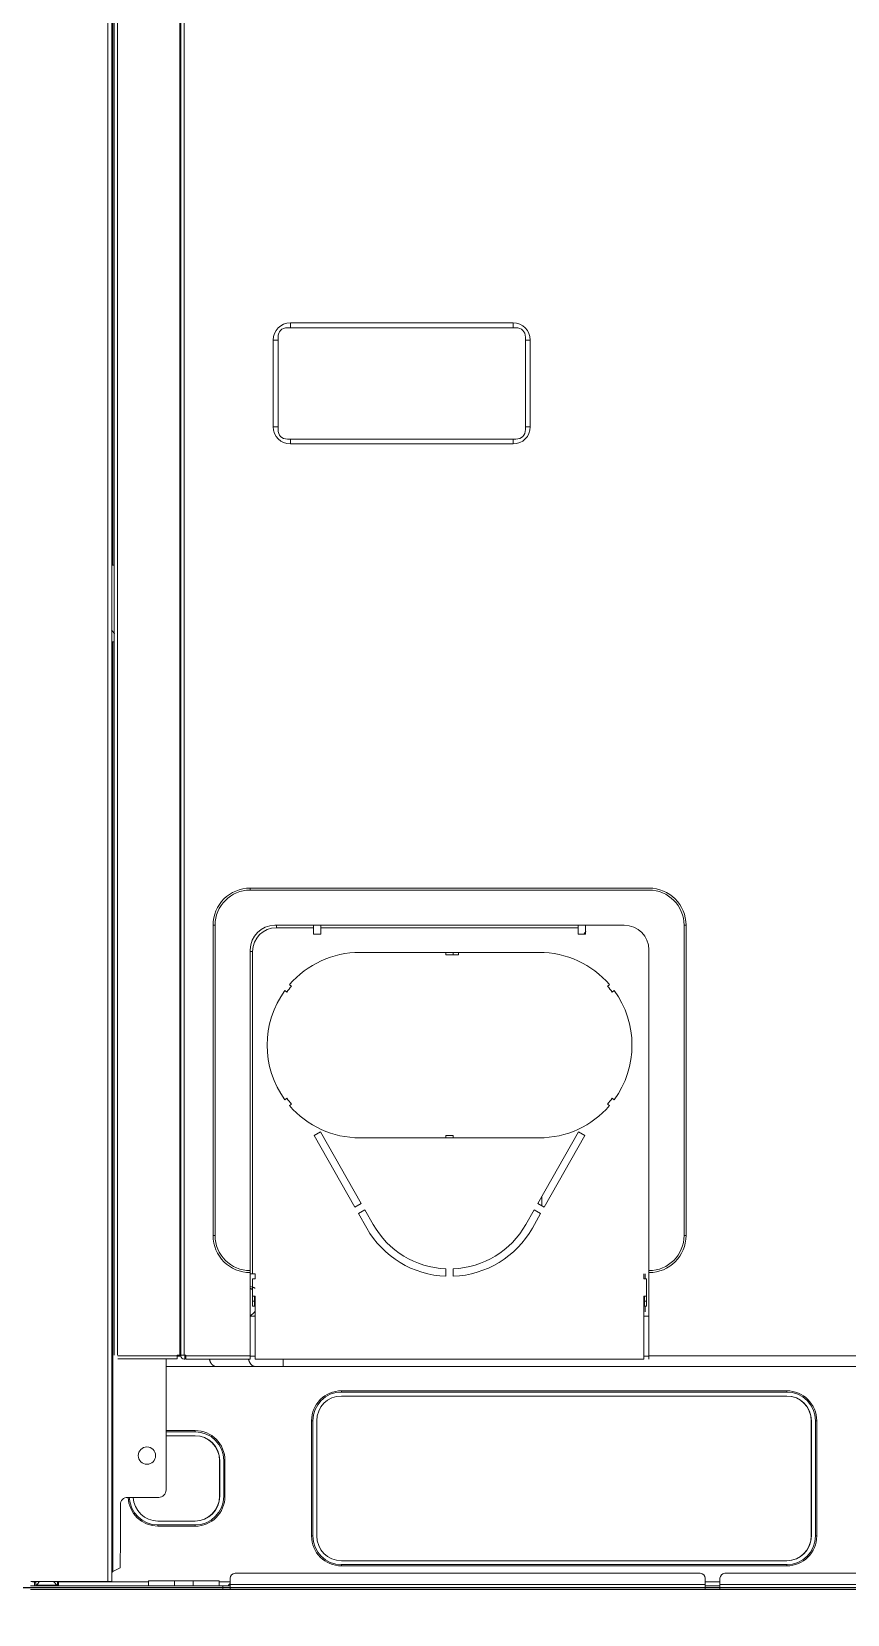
# Model space of a CAD drawing. Header units: millimetres. Extents: x 10547 to 11305, y 9897 to 10391.
# Drawn here: x 10911.817 to 10914.273, y 10150.014 to 10154.782 of the extents above; entities that cross this region are included whole.
import ezdxf

# ---------------------------------------------------------------- set-up
doc = ezdxf.new("R2010")
doc.units = ezdxf.units.MM
for name, color, linetype in [('EHP', 1, 'Continuous'), ('LG-AIRCON', 240, 'Continuous'), ('에어컨', 15, 'Continuous')]:
    doc.layers.add(name, color=color, linetype=linetype)

# ---------------------------------------------------------------- blocks, each defined once
blk = doc.blocks.new('NEWUXA-1')
at = {"layer": 'LG-AIRCON', "color": 0, "linetype": 'Continuous', "lineweight": 13}
for p, q in [((-394.39, 3.3), (-394.39, 1726.69)), ((-392.89, 1726.69), (-392.89, 3.3)), ((-391.91, 94.8), (-391.91, 1726.67)), ((-390.61, 1726.68), (-390.61, 94.8)), ((-365.41, 94.8), (-365.41, 1726.68)), ((-364.91, 94.8), (-364.91, 1726.68)), ((-364.91, 1726.68), (-364.91, 94.8)), ((-363.61, 1726.68), (-363.61, 94.8)), ((-392.89, 414.3), (-392.89, 1434.3)), ((-392.39, 1434.3), (-392.39, 414.3)), ((-391.91, 1434.8), (-391.91, 97.8)), ((-230.66, 512.3), (-320.66, 512.3)), ((-320.66, 510.3), (-320.66, 512.3)), ((-230.66, 510.3), (-230.66, 512.3)), ((-325.66, 506.47), (-325.66, 469.13)), ((-229.49, 510.3), (-321.83, 510.3)), ((-225.66, 469.13), (-225.66, 506.47)), ((-327.66, 505.3), (-327.66, 470.3)), ((-325.66, 505.3), (-327.66, 505.3)), ((-225.66, 505.3), (-223.66, 505.3)), ((-223.66, 470.3), (-223.66, 505.3)), ((-325.66, 470.3), (-327.66, 470.3)), ((-225.66, 470.3), (-223.66, 470.3)), ((-321.83, 465.3), (-229.49, 465.3)), ((-320.66, 465.3), (-320.66, 463.3)), ((-320.66, 463.3), (-230.66, 463.3)), ((-230.66, 465.3), (-230.66, 463.3)), ((-392.89, 414.3), (-392.39, 414.3)), ((-391.91, 414.3), (-392.39, 414.3)), ((-391.91, 404.77), (-391.91, 384.8)), ((-391.91, 394.8), (-391.91, 404.77)), ((-391.91, 383.84), (-391.91, 384.8)), ((-391.91, 384.8), (-391.91, 383.44)), ((-392.89, 6.81), (-392.89, 383.3)), ((-392.89, 383.3), (-392.39, 383.3)), ((-392.39, 383.3), (-392.39, 7.32)), ((-392.39, 383.3), (-391.91, 383.3)), ((-175.71, 283.7), (-336.91, 283.7)), ((-336.91, 282.9), (-336.91, 283.7)), ((-175.71, 282.9), (-336.91, 282.9)), ((-351.91, 268.7), (-351.91, 143.2)), ((-351.11, 268.7), (-351.91, 268.7)), ((-351.11, 268.7), (-351.11, 143.2)), ((-326.91, 268.7), (-185.71, 268.7)), ((-326.31, 268.7), (-326.31, 267.7)), ((-326.31, 267.7), (-311.31, 267.7)), ((-311.31, 268.7), (-311.31, 267.7)), ((-311.31, 267.7), (-311.31, 265.1)), ((-311.31, 265.1), (-308.31, 265.1)), ((-308.31, 268.7), (-308.31, 268.5)), ((-308.31, 267.7), (-308.31, 268.7)), ((-308.31, 266.9), (-308.31, 268.5)), ((-308.31, 267.7), (-204.31, 267.7)), ((-308.31, 265.1), (-308.31, 267.7)), ((-308.31, 266.9), (-308.31, 265.1)), ((-308.31, 265.1), (-308.31, 265.1)), ((-204.31, 268.7), (-204.31, 267.7)), ((-204.31, 265.1), (-204.31, 267.7)), ((-201.31, 265.1), (-204.31, 265.1)), ((-201.31, 268.7), (-201.31, 268.5)), ((-201.31, 266.9), (-201.31, 268.5)), ((-201.31, 266.9), (-201.31, 265.1)), ((-201.31, 265.1), (-201.31, 265.1)), ((-161.51, 268.7), (-160.71, 268.7)), ((-161.51, 143.2), (-161.51, 268.7)), ((-160.71, 143.2), (-160.71, 268.7)), ((-336.91, 129), (-336.91, 258.7)), ((-335.91, 258.1), (-336.91, 258.1)), ((-335.91, 127.7), (-335.91, 258.1)), ((-292.56, 257.7), (-257.81, 257.7)), ((-257.81, 257.7), (-252.71, 257.7)), ((-257.81, 257.7), (-257.81, 256.7)), ((-257.81, 257.7), (-254.81, 257.7)), ((-257.81, 257.7), (-257.81, 256.7)), ((-257.81, 256.7), (-257.81, 257.7)), ((-257.81, 256.7), (-252.71, 256.7)), ((-257.81, 256.7), (-254.81, 256.7)), ((-254.81, 257.7), (-220.06, 257.7)), ((-254.81, 256.7), (-254.81, 257.7)), ((-252.71, 257.7), (-252.71, 256.7)), ((-175.71, 258.7), (-175.71, 129)), ((-320.99, 244.65), (-320.2, 244.03)), ((-191.63, 244.65), (-192.41, 244.03)), ((-191.63, 244.65), (-192.41, 244.03)), ((-192.41, 244.03), (-192.41, 244.03)), ((-191.63, 244.65), (-191.63, 244.65)), ((-322.07, 241.68), (-322.85, 242.3)), ((-322.07, 241.68), (-322.85, 242.3)), ((-322.07, 241.68), (-322.07, 241.68)), ((-190.55, 241.68), (-189.76, 242.3)), ((-190.55, 241.68), (-190.55, 241.68)), ((-322.07, 198.72), (-322.85, 198.1)), ((-322.07, 198.72), (-322.85, 198.1)), ((-322.07, 198.72), (-322.07, 198.72)), ((-190.55, 198.72), (-189.76, 198.1)), ((-190.55, 198.72), (-190.55, 198.72)), ((-320.99, 195.75), (-320.2, 196.37)), ((-191.63, 195.75), (-192.41, 196.37)), ((-192.41, 196.37), (-192.41, 196.37)), ((-191.63, 195.75), (-192.41, 196.37)), ((-191.63, 195.75), (-191.63, 195.75)), ((-308.45, 185.11), (-311.06, 183.63)), ((-311.06, 183.63), (-294.6, 154.66)), ((-308.45, 185.11), (-291.99, 156.15)), ((-308.45, 185.11), (-291.99, 156.15)), ((-292.56, 182.7), (-257.81, 182.7)), ((-257.81, 182.7), (-257.81, 183.7)), ((-257.81, 183.7), (-257.81, 182.7)), ((-257.81, 183.7), (-254.81, 183.7)), ((-257.81, 182.7), (-254.81, 182.7)), ((-254.81, 183.7), (-254.81, 182.7)), ((-254.81, 182.7), (-220.06, 182.7)), ((-220.62, 156.15), (-204.16, 185.11)), ((-218.01, 154.66), (-201.56, 183.63)), ((-218.01, 154.66), (-201.56, 183.63)), ((-201.56, 183.63), (-204.16, 185.11)), ((-201.56, 183.63), (-204.16, 185.11)), ((-201.56, 183.63), (-201.56, 183.63)), ((-201.56, 183.63), (-201.56, 183.63)), ((-291.99, 156.15), (-294.6, 154.66)), ((-291.99, 156.15), (-294.6, 154.66)), ((-291.99, 156.15), (-291.99, 156.15)), ((-218.01, 154.66), (-220.62, 156.15)), ((-219, 155.22), (-219, 159)), ((-218.01, 154.66), (-218.01, 154.66)), ((-293.12, 152.06), (-290.51, 153.54)), ((-293.12, 152.06), (-289.78, 146.18)), ((-290.51, 153.54), (-287.17, 147.66)), ((-290.51, 153.54), (-287.17, 147.66)), ((-287.17, 147.66), (-287.17, 147.66)), ((-225.44, 147.66), (-222.1, 153.54)), ((-222.83, 146.18), (-219.49, 152.06)), ((-222.83, 146.18), (-219.49, 152.06)), ((-222.1, 153.54), (-219.49, 152.06)), ((-222.1, 153.54), (-219.49, 152.06)), ((-219.49, 152.06), (-219.49, 152.06)), ((-219.49, 152.06), (-219.49, 152.06)), ((-351.11, 143.2), (-351.91, 143.2)), ((-222.83, 146.18), (-222.83, 146.18)), ((-161.51, 143.2), (-160.71, 143.2)), ((-336.91, 129), (-336.91, 128.2)), ((-336.91, 128.2), (-336.91, 94.5)), ((-257.81, 126.73), (-257.81, 129.73)), ((-257.81, 129.73), (-257.81, 129.73)), ((-257.81, 126.73), (-257.81, 129.73)), ((-254.81, 129.73), (-254.81, 126.73)), ((-175.71, 129), (-175.71, 128.2)), ((-175.71, 94.5), (-175.71, 128.2)), ((-336.91, 127.7), (-336.71, 127.7)), ((-336.71, 127.7), (-335.91, 127.7)), ((-335.91, 127.7), (-334.91, 127.7)), ((-334.91, 125.7), (-335.91, 125.7)), ((-335.91, 118.7), (-335.91, 125.7)), ((-335.91, 125.7), (-335.91, 125.7)), ((-335.91, 125.7), (-335.91, 123.7)), ((-335.91, 120.23), (-335.91, 123.7)), ((-334.91, 127.7), (-334.91, 125.7)), ((-334.91, 127.7), (-334.91, 127.7)), ((-334.91, 127.7), (-334.91, 125.7)), ((-334.91, 125.7), (-334.91, 125.7)), ((-254.81, 126.73), (-254.81, 126.73)), ((-177.71, 125.7), (-177.71, 127.7)), ((-177.71, 125.7), (-176.71, 125.7)), ((-177.2, 127.7), (-177.2, 125.7)), ((-176.71, 118.7), (-176.71, 125.7)), ((-175.71, 127.7), (-175.91, 127.7)), ((-175.71, 94.8), (-175.71, 127.87)), ((-335.91, 120.23), (-335.91, 118.65)), ((-334.91, 118.7), (-335.91, 118.7)), ((-335.91, 116.7), (-335.91, 118.7)), ((-335.91, 118.7), (-335.91, 118.7)), ((-335.91, 118.65), (-335.91, 115.12)), ((-335.91, 114.7), (-335.91, 116.7)), ((-335.11, 116.7), (-335.91, 116.7)), ((-335.11, 118.7), (-335.11, 116.7)), ((-335.11, 114.7), (-335.11, 116.7)), ((-334.91, 118.7), (-334.91, 93.2)), ((-334.91, 118.7), (-334.91, 118.7)), ((-334.91, 118.7), (-334.91, 94)), ((-177.71, 93.2), (-177.71, 118.7)), ((-177.71, 118.7), (-176.71, 118.7)), ((-177.51, 118.65), (-177.51, 118.7)), ((-177.51, 118.7), (-177.51, 116.7)), ((-177.51, 115.12), (-177.51, 118.65)), ((-177.51, 116.7), (-177.51, 114.7)), ((-177.51, 116.7), (-176.71, 116.7)), ((-176.71, 116.7), (-176.71, 118.7)), ((-176.71, 114.7), (-176.71, 116.7)), ((-336.91, 110.6), (-334.91, 110.6)), ((-335.91, 114.7), (-335.91, 115.12)), ((-335.11, 114.7), (-335.91, 114.7)), ((-175.71, 110.6), (-177.71, 110.6)), ((-177.51, 114.7), (-177.51, 115.12)), ((-177.51, 114.7), (-176.71, 114.7)), ((-177.2, 114.7), (-177.2, 112.4)), ((-390.41, 94.6), (-366.41, 94.6)), ((-366.41, 93.3), (-390.41, 93.3)), ((-370.89, 40.32), (-370.89, 93.3)), ((-350.54, 90.2), (-370.89, 90.2)), ((-365.41, 94.8), (-366.41, 94.8)), ((-366.41, 94.8), (-366.41, 94.6)), ((-366.41, 94.6), (-366.41, 93.3)), ((-366.41, 94.4), (-364.9, 94.4)), ((-364.91, 94.8), (-365.41, 94.8)), ((-363.61, 94.8), (-364.91, 94.8)), ((-364.91, 94.8), (-364.91, 94.5)), ((-364.91, 94.8), (-364.91, 94.5)), ((-364.91, 94.5), (-364.91, 94.5)), ((-362.91, 94.8), (-363.61, 94.8)), ((-363.61, 93.2), (-363.31, 93.2)), ((-363.31, 93.2), (-363.31, 94.8)), ((-362.91, 94.8), (-362.91, 94.5)), ((-362.91, 94.8), (-362.91, 94.8)), ((-362.91, 94), (-362.91, 94.8)), ((-362.91, 94.5), (-336.91, 94.5)), ((-362.91, 93.2), (-362.91, 94.5)), ((-362.91, 93.2), (-362.91, 94)), ((-336.91, 93.2), (-362.91, 93.2)), ((-334.73, 90.2), (-350.54, 90.2)), ((-336.91, 94.5), (-336.91, 93.2)), ((-336.91, 94.4), (-334.91, 94.4)), ((-334.91, 94), (-334.91, 93.2)), ((-334.91, 93.2), (-177.71, 93.2)), ((-334.91, 93.2), (-334.91, 93.2)), ((-323.55, 90.2), (-334.73, 90.2)), ((-323.55, 90.2), (-323.55, 93.2)), ((371.11, 90.2), (-323.55, 90.2)), ((-177.7, 94.4), (-175.71, 94.4)), ((-175.71, 94), (-175.71, 94.8)), ((-175.71, 94.5), (-71.61, 94.5)), ((-175.71, 93.2), (-175.71, 94.5)), ((-300, 79.9), (-300, 80.4)), ((-300, 80.4), (-120, 80.4)), ((-300, 79.9), (-120, 79.9)), ((-300, 78.3), (-120, 78.3)), ((-120, 79.9), (-120, 80.4)), ((-370.89, 64.35), (-359.2, 64.35)), ((-359.2, 63.85), (-359.2, 64.35)), ((-312.1, 21.7), (-312.1, 68.3)), ((-311.6, 68.3), (-312.1, 68.3)), ((-311.6, 21.7), (-311.6, 68.3)), ((-311.6, 68.3), (-311.6, 68.3)), ((-311.6, 68.3), (-311.6, 21.7)), ((-310, 21.7), (-310, 68.3)), ((-110, 68.3), (-110.1, 68.3)), ((-110.1, 21.7), (-110.1, 68.3)), ((-110.1, 68.3), (-110.1, 68.3)), ((-110.1, 68.3), (-110.1, 21.7)), ((-110, 68.3), (-110, 21.7)), ((-110, 68.3), (-110, 68.3)), ((-110, 68.3), (-110, 21.7)), ((-108.4, 68.3), (-108.4, 21.7)), ((-108.4, 21.7), (-108.4, 68.3)), ((-107.9, 68.3), (-108.4, 68.3)), ((-107.9, 68.3), (-107.9, 21.7)), ((-359.2, 63.85), (-370.89, 63.85)), ((-359.2, 62.25), (-370.89, 62.25)), ((-349.2, 52.25), (-349.3, 52.25)), ((-349.3, 37.75), (-349.3, 52.25)), ((-349.3, 52.25), (-349.3, 52.25)), ((-349.3, 52.25), (-349.3, 37.75)), ((-349.2, 37.75), (-349.2, 52.25)), ((-349.2, 52.25), (-349.2, 52.25)), ((-349.2, 52.25), (-349.2, 37.75)), ((-347.6, 37.75), (-347.6, 52.25)), ((-347.6, 37.75), (-347.6, 52.25)), ((-347.6, 52.25), (-347.1, 52.25)), ((-347.1, 52.25), (-347.1, 37.75)), ((-378.39, 50.71), (-378.9, 50.71)), ((-378.39, 50.71), (-378.39, 50.71)), ((-389.39, 34.32), (-389.39, 20.69)), ((-373.89, 37.32), (-386.39, 37.32)), ((-349.2, 37.75), (-349.3, 37.75)), ((-349.3, 37.75), (-349.3, 37.75)), ((-349.2, 37.75), (-349.2, 37.75)), ((-347.6, 37.75), (-347.1, 37.75)), ((-374.2, 27.75), (-359.2, 27.75)), ((-374.2, 26.15), (-359.2, 26.15)), ((-374.2, 25.65), (-374.2, 26.15)), ((-359.2, 25.65), (-374.2, 25.65)), ((-359.2, 25.65), (-359.2, 26.15)), ((-311.6, 21.7), (-312.1, 21.7)), ((-311.6, 21.7), (-311.6, 21.7)), ((-110, 21.7), (-110.1, 21.7)), ((-110.1, 21.7), (-110.1, 21.7)), ((-110, 21.7), (-110, 21.7)), ((-107.9, 21.7), (-108.4, 21.7)), ((-392.39, 7.32), (-389.4, 8.85)), ((-343, 6.6), (-155, 6.6)), ((-120, 11.7), (-300, 11.7)), ((-120, 10.1), (-300, 10.1)), ((-300, 9.6), (-300, 10.1)), ((-120, 9.6), (-300, 9.6)), ((-145, 6.6), (145, 6.6)), ((-120, 9.6), (-120, 10.1)), ((-348, 1.6), (-425.73, 1.6)), ((-348, 0), (-425.73, 0)), ((-394.39, 3.3), (-425.62, 3.3)), ((-424.9, 3.2), (-423.99, 3.2)), ((-423.99, 3.2), (-423.52, 3.1)), ((-423.48, 3.3), (-423.52, 3.1)), ((-423.21, 1.85), (-415.19, 1.85)), ((-423.21, 1.85), (-423.21, 1.85)), ((-414.88, 3.1), (-414.92, 3.3)), ((-414.88, 3.1), (-414.41, 3.2)), ((-414.41, 3.2), (-378, 3.2)), ((-392.89, 3.3), (-394.39, 3.3)), ((-378, 3.6), (-378, 1.6)), ((-378, 3.6), (-367.5, 3.6)), ((-367.5, 3.6), (-367.5, 1.6)), ((-367.5, 3.6), (-360, 3.6)), ((-360, 3.6), (-349.5, 3.6)), ((-360, 3.6), (-360, 1.6)), ((-349.5, 1.6), (-349.5, 3.6)), ((-349.5, 3.2), (-345, 3.2)), ((-345, 1.6), (-348, 1.6)), ((-348, 0), (-348, 1.6)), ((-348, 0), (-348, 1.6)), ((-348, 0), (-345.09, 0)), ((-152.96, 0), (-345.09, 0)), ((-345, 2.1), (-345, 4.6)), ((-345, 2.1), (-345, 4.6)), ((-345, 4.6), (-345, 4.6)), ((-345, 2.1), (-153, 2.1)), ((-345, 0.06), (-345, 2.1)), ((-345, 1.6), (-345, 2.1)), ((-345, 0.06), (-345, 1.6)), ((-153, 4.6), (-153, 2.1)), ((-153, 3.2), (-147, 3.2)), ((-153, 2.1), (-153, 0.06)), ((-153, 0.06), (-153, 2.1)), ((-152.96, 1.6), (-147.04, 1.6)), ((-147.04, 0), (-152.96, 0)), ((147.04, 0), (-147.04, 0)), ((-147, 4.6), (-147, 2.1)), ((-147, 4.6), (-147, 4.6)), ((-147, 4.6), (-147, 2.1)), ((-147, 2.1), (147, 2.1)), ((-147, 0.06), (-147, 2.1)), ((-147, 2.1), (-147, 0.06))]:
    blk.add_line(p, q, dxfattribs=at)
for points in [[(-392.94, 388.14), (-392.91, 388.11), (-392.89, 388.07), (-392.87, 388.04), (-392.84, 388.01), (-392.82, 387.98), (-392.8, 387.95), (-392.77, 387.91), (-392.75, 387.88), (-392.73, 387.85), (-392.7, 387.82), (-392.68, 387.79), (-392.65, 387.75), (-392.63, 387.72), (-392.61, 387.69), (-392.58, 387.66), (-392.56, 387.63), (-392.54, 387.6), (-392.51, 387.56), (-392.49, 387.53), (-392.46, 387.5), (-392.44, 387.47), (-392.42, 387.44), (-392.39, 387.41), (-392.37, 387.38), (-392.34, 387.34), (-392.32, 387.31), (-392.3, 387.28), (-392.27, 387.25), (-392.25, 387.22), (-392.22, 387.19), (-392.2, 387.16), (-392.17, 387.13), (-392.15, 387.1), (-392.13, 387.06), (-392.1, 387.03), (-392.08, 387), (-392.05, 386.97), (-392.03, 386.94), (-392, 386.91), (-391.98, 386.88), (-391.95, 386.85), (-391.93, 386.82), (-391.91, 386.79), (-391.88, 386.76), (-391.86, 386.73), (-391.83, 386.7), (-391.81, 386.67), (-391.78, 386.64), (-391.76, 386.61), (-391.73, 386.58)], [(-202.18, 265.01), (-202.16, 265.03), (-202.14, 265.06), (-202.12, 265.08), (-202.1, 265.1), (-202.08, 265.12), (-202.06, 265.14), (-202.04, 265.16), (-202.02, 265.18), (-202, 265.21), (-201.98, 265.23), (-201.96, 265.25), (-201.94, 265.27), (-201.92, 265.29), (-201.9, 265.31), (-201.88, 265.33), (-201.86, 265.36), (-201.84, 265.38), (-201.82, 265.4), (-201.8, 265.42), (-201.78, 265.44), (-201.76, 265.46), (-201.74, 265.49), (-201.72, 265.51), (-201.7, 265.53), (-201.68, 265.55), (-201.66, 265.57), (-201.64, 265.59), (-201.62, 265.62), (-201.6, 265.64), (-201.58, 265.66), (-201.56, 265.68), (-201.54, 265.7), (-201.52, 265.73), (-201.5, 265.75), (-201.48, 265.77), (-201.46, 265.79), (-201.44, 265.81), (-201.42, 265.84), (-201.4, 265.86), (-201.38, 265.88), (-201.36, 265.9), (-201.34, 265.92), (-201.32, 265.95), (-201.3, 265.97), (-201.28, 265.99), (-201.26, 266.01), (-201.24, 266.03), (-201.22, 266.06), (-201.2, 266.08), (-201.18, 266.1)], [(-334.84, 121.85), (-334.86, 121.86), (-334.88, 121.88), (-334.9, 121.89), (-334.92, 121.9), (-334.94, 121.91), (-334.96, 121.92), (-334.98, 121.93), (-335, 121.94), (-335.02, 121.95), (-335.05, 121.96), (-335.07, 121.97), (-335.09, 121.98), (-335.11, 121.99), (-335.13, 122), (-335.15, 122.01), (-335.17, 122.02), (-335.19, 122.03), (-335.21, 122.04), (-335.23, 122.05), (-335.25, 122.06), (-335.27, 122.07), (-335.29, 122.08), (-335.31, 122.09), (-335.33, 122.1), (-335.35, 122.11), (-335.37, 122.12), (-335.39, 122.13), (-335.41, 122.14), (-335.43, 122.15), (-335.45, 122.16), (-335.47, 122.16), (-335.49, 122.17), (-335.51, 122.18), (-335.54, 122.19), (-335.56, 122.2), (-335.58, 122.21), (-335.6, 122.22), (-335.62, 122.22), (-335.64, 122.23), (-335.66, 122.24), (-335.68, 122.25), (-335.7, 122.26), (-335.72, 122.26), (-335.74, 122.27), (-335.76, 122.28), (-335.78, 122.29), (-335.8, 122.3), (-335.83, 122.3), (-335.85, 122.31), (-335.87, 122.32)], [(-353.38, 93.19), (-353.36, 93.09), (-353.34, 92.99), (-353.31, 92.88), (-353.28, 92.78), (-353.25, 92.69), (-353.22, 92.59), (-353.19, 92.49), (-353.15, 92.4), (-353.11, 92.3), (-353.08, 92.21), (-353.04, 92.12), (-352.99, 92.03), (-352.95, 91.95), (-352.9, 91.86), (-352.86, 91.77), (-352.81, 91.69), (-352.76, 91.61), (-352.71, 91.53), (-352.66, 91.45), (-352.6, 91.38), (-352.55, 91.3), (-352.49, 91.23), (-352.43, 91.16), (-352.37, 91.1), (-352.31, 91.03), (-352.25, 90.97), (-352.19, 90.91), (-352.13, 90.85), (-352.06, 90.79), (-352, 90.74), (-351.93, 90.69), (-351.86, 90.64), (-351.79, 90.59), (-351.72, 90.55), (-351.65, 90.51), (-351.58, 90.47), (-351.51, 90.43), (-351.44, 90.4), (-351.37, 90.37), (-351.3, 90.34), (-351.22, 90.31), (-351.15, 90.29), (-351.07, 90.27), (-351, 90.25), (-350.92, 90.23), (-350.85, 90.22), (-350.77, 90.21), (-350.69, 90.21), (-350.62, 90.2), (-350.54, 90.2)], [(-337.57, 93.19), (-337.54, 93.09), (-337.52, 92.99), (-337.49, 92.88), (-337.46, 92.78), (-337.43, 92.69), (-337.4, 92.59), (-337.37, 92.49), (-337.33, 92.4), (-337.3, 92.3), (-337.26, 92.21), (-337.22, 92.12), (-337.18, 92.03), (-337.13, 91.95), (-337.09, 91.86), (-337.04, 91.77), (-336.99, 91.69), (-336.94, 91.61), (-336.89, 91.53), (-336.84, 91.45), (-336.78, 91.38), (-336.73, 91.3), (-336.67, 91.23), (-336.62, 91.16), (-336.56, 91.1), (-336.5, 91.03), (-336.44, 90.97), (-336.37, 90.91), (-336.31, 90.85), (-336.24, 90.79), (-336.18, 90.74), (-336.11, 90.69), (-336.04, 90.64), (-335.98, 90.59), (-335.91, 90.55), (-335.84, 90.51), (-335.77, 90.47), (-335.7, 90.43), (-335.62, 90.4), (-335.55, 90.37), (-335.48, 90.34), (-335.4, 90.31), (-335.33, 90.29), (-335.26, 90.27), (-335.18, 90.25), (-335.1, 90.23), (-335.03, 90.22), (-334.95, 90.21), (-334.88, 90.21), (-334.8, 90.2), (-334.73, 90.2)], [(-389.4, 8.85), (-389.39, 20.69)], [(-423.99, 1.6), (-424, 1.6), (-424, 1.6), (-424.01, 1.61), (-424.01, 1.61), (-424.02, 1.62), (-424.03, 1.63), (-424.03, 1.64), (-424.03, 1.65), (-424.04, 1.66), (-424.04, 1.68), (-424.05, 1.69), (-424.05, 1.71), (-424.05, 1.73), (-424.06, 1.75), (-424.06, 1.77), (-424.06, 1.8), (-424.06, 1.82), (-424.07, 1.85), (-424.07, 1.88), (-424.07, 1.91), (-424.07, 1.94), (-424.07, 1.97), (-424.07, 2), (-424.07, 2.03), (-424.07, 2.07), (-424.07, 2.11), (-424.07, 2.14), (-424.07, 2.18), (-424.07, 2.22), (-424.07, 2.26), (-424.07, 2.3), (-424.07, 2.34), (-424.06, 2.39), (-424.06, 2.43), (-424.06, 2.48), (-424.06, 2.52), (-424.05, 2.57), (-424.05, 2.61), (-424.05, 2.66), (-424.04, 2.71), (-424.04, 2.76), (-424.03, 2.8), (-424.03, 2.85), (-424.02, 2.9), (-424.02, 2.95), (-424.01, 3), (-424.01, 3.05), (-424, 3.1), (-424, 3.15), (-423.99, 3.2)], [(-423.52, 3.1), (-423.53, 3.07), (-423.53, 3.03), (-423.54, 3), (-423.54, 2.96), (-423.55, 2.93), (-423.55, 2.9), (-423.56, 2.86), (-423.56, 2.83), (-423.57, 2.79), (-423.57, 2.76), (-423.57, 2.73), (-423.58, 2.7), (-423.58, 2.66), (-423.58, 2.63), (-423.58, 2.6), (-423.59, 2.57), (-423.59, 2.54), (-423.59, 2.51), (-423.59, 2.48), (-423.59, 2.45), (-423.59, 2.42), (-423.59, 2.4), (-423.59, 2.37), (-423.59, 2.34), (-423.59, 2.32), (-423.59, 2.29), (-423.59, 2.27), (-423.59, 2.25), (-423.59, 2.22), (-423.59, 2.2), (-423.59, 2.18), (-423.59, 2.16), (-423.59, 2.14), (-423.59, 2.12), (-423.58, 2.11), (-423.58, 2.09), (-423.58, 2.07), (-423.58, 2.06), (-423.57, 2.05), (-423.57, 2.03), (-423.57, 2.02), (-423.56, 2.01), (-423.56, 2), (-423.55, 1.99), (-423.55, 1.98), (-423.54, 1.98), (-423.54, 1.97), (-423.53, 1.96), (-423.53, 1.96), (-423.52, 1.96)], [(-423.52, 1.96), (-423.51, 1.95), (-423.5, 1.95), (-423.49, 1.95), (-423.48, 1.95), (-423.47, 1.94), (-423.46, 1.94), (-423.45, 1.94), (-423.45, 1.93), (-423.44, 1.93), (-423.43, 1.93), (-423.42, 1.92), (-423.41, 1.92), (-423.4, 1.92), (-423.39, 1.92), (-423.38, 1.91), (-423.38, 1.91), (-423.37, 1.91), (-423.36, 1.9), (-423.35, 1.9), (-423.34, 1.9), (-423.34, 1.9), (-423.33, 1.89), (-423.32, 1.89), (-423.31, 1.89), (-423.31, 1.89), (-423.3, 1.88), (-423.29, 1.88), (-423.29, 1.88), (-423.28, 1.88), (-423.27, 1.88), (-423.27, 1.87), (-423.26, 1.87), (-423.26, 1.87), (-423.25, 1.87), (-423.25, 1.87), (-423.24, 1.87), (-423.24, 1.86), (-423.23, 1.86), (-423.23, 1.86), (-423.23, 1.86), (-423.22, 1.86), (-423.22, 1.86), (-423.22, 1.86), (-423.22, 1.86), (-423.21, 1.86), (-423.21, 1.86), (-423.21, 1.86), (-423.21, 1.86), (-423.21, 1.85), (-423.21, 1.85)], [(-415.19, 1.85), (-415.19, 1.85), (-415.19, 1.86), (-415.19, 1.86), (-415.19, 1.86), (-415.19, 1.86), (-415.18, 1.86), (-415.18, 1.86), (-415.18, 1.86), (-415.18, 1.86), (-415.17, 1.86), (-415.17, 1.86), (-415.17, 1.86), (-415.16, 1.86), (-415.16, 1.87), (-415.15, 1.87), (-415.15, 1.87), (-415.14, 1.87), (-415.14, 1.87), (-415.13, 1.87), (-415.13, 1.88), (-415.12, 1.88), (-415.11, 1.88), (-415.11, 1.88), (-415.1, 1.88), (-415.09, 1.89), (-415.09, 1.89), (-415.08, 1.89), (-415.07, 1.89), (-415.07, 1.9), (-415.06, 1.9), (-415.05, 1.9), (-415.04, 1.9), (-415.03, 1.91), (-415.03, 1.91), (-415.02, 1.91), (-415.01, 1.92), (-415, 1.92), (-414.99, 1.92), (-414.98, 1.92), (-414.97, 1.93), (-414.96, 1.93), (-414.95, 1.93), (-414.95, 1.94), (-414.94, 1.94), (-414.93, 1.94), (-414.92, 1.95), (-414.91, 1.95), (-414.9, 1.95), (-414.89, 1.95), (-414.88, 1.96)], [(-414.88, 1.96), (-414.87, 1.96), (-414.87, 1.96), (-414.86, 1.97), (-414.86, 1.98), (-414.85, 1.98), (-414.85, 1.99), (-414.84, 2), (-414.84, 2.01), (-414.84, 2.02), (-414.83, 2.03), (-414.83, 2.04), (-414.82, 2.06), (-414.82, 2.07), (-414.82, 2.09), (-414.82, 2.11), (-414.81, 2.12), (-414.81, 2.14), (-414.81, 2.16), (-414.81, 2.18), (-414.81, 2.2), (-414.81, 2.22), (-414.81, 2.25), (-414.81, 2.27), (-414.81, 2.29), (-414.81, 2.32), (-414.81, 2.34), (-414.81, 2.37), (-414.81, 2.4), (-414.81, 2.42), (-414.81, 2.45), (-414.81, 2.48), (-414.81, 2.51), (-414.81, 2.54), (-414.81, 2.57), (-414.82, 2.6), (-414.82, 2.63), (-414.82, 2.66), (-414.82, 2.69), (-414.83, 2.73), (-414.83, 2.76), (-414.83, 2.79), (-414.84, 2.83), (-414.84, 2.86), (-414.85, 2.89), (-414.85, 2.93), (-414.86, 2.96), (-414.86, 3), (-414.87, 3.03), (-414.87, 3.07), (-414.88, 3.1)], [(-414.41, 3.2), (-414.4, 3.15), (-414.4, 3.1), (-414.39, 3.05), (-414.39, 3), (-414.38, 2.95), (-414.38, 2.9), (-414.37, 2.85), (-414.37, 2.8), (-414.36, 2.75), (-414.36, 2.71), (-414.35, 2.66), (-414.35, 2.61), (-414.35, 2.56), (-414.34, 2.52), (-414.34, 2.47), (-414.34, 2.43), (-414.34, 2.39), (-414.33, 2.34), (-414.33, 2.3), (-414.33, 2.26), (-414.33, 2.22), (-414.33, 2.18), (-414.33, 2.14), (-414.33, 2.1), (-414.33, 2.07), (-414.33, 2.03), (-414.33, 2), (-414.33, 1.97), (-414.33, 1.93), (-414.33, 1.9), (-414.33, 1.88), (-414.33, 1.85), (-414.34, 1.82), (-414.34, 1.8), (-414.34, 1.77), (-414.34, 1.75), (-414.35, 1.73), (-414.35, 1.71), (-414.35, 1.69), (-414.36, 1.68), (-414.36, 1.66), (-414.37, 1.65), (-414.37, 1.64), (-414.38, 1.63), (-414.38, 1.62), (-414.39, 1.61), (-414.39, 1.61), (-414.4, 1.6), (-414.4, 1.6), (-414.41, 1.6)], [(-345.09, 0), (-345.08, 0), (-345.08, 0), (-345.08, 0), (-345.07, 0), (-345.07, 0), (-345.07, 0), (-345.06, 0), (-345.06, 0), (-345.06, 0), (-345.05, 0), (-345.05, 0), (-345.05, 0), (-345.05, 0), (-345.04, 0), (-345.04, 0.01), (-345.04, 0.01), (-345.04, 0.01), (-345.04, 0.01), (-345.03, 0.01), (-345.03, 0.01), (-345.03, 0.01), (-345.03, 0.01), (-345.02, 0.01), (-345.02, 0.01), (-345.02, 0.01), (-345.02, 0.02), (-345.02, 0.02), (-345.02, 0.02), (-345.02, 0.02), (-345.01, 0.02), (-345.01, 0.02), (-345.01, 0.02), (-345.01, 0.03), (-345.01, 0.03), (-345.01, 0.03), (-345.01, 0.03), (-345.01, 0.03), (-345, 0.03), (-345, 0.04), (-345, 0.04), (-345, 0.04), (-345, 0.04), (-345, 0.04), (-345, 0.05), (-345, 0.05), (-345, 0.05), (-345, 0.05), (-345, 0.06), (-345, 0.06), (-345, 0.06)], [(-153, 0.06), (-153, 0.06), (-153, 0.06), (-153, 0.05), (-153, 0.05), (-153, 0.05), (-153, 0.05), (-153, 0.04), (-153, 0.04), (-153, 0.04), (-153, 0.04), (-153, 0.04), (-153, 0.03), (-153, 0.03), (-153, 0.03), (-153, 0.03), (-153, 0.03), (-153, 0.03), (-152.99, 0.02), (-152.99, 0.02), (-152.99, 0.02), (-152.99, 0.02), (-152.99, 0.02), (-152.99, 0.02), (-152.99, 0.02), (-152.99, 0.02), (-152.99, 0.01), (-152.99, 0.01), (-152.99, 0.01), (-152.99, 0.01), (-152.99, 0.01), (-152.98, 0.01), (-152.98, 0.01), (-152.98, 0.01), (-152.98, 0.01), (-152.98, 0.01), (-152.98, 0), (-152.98, 0), (-152.98, 0), (-152.97, 0), (-152.97, 0), (-152.97, 0), (-152.97, 0), (-152.97, 0), (-152.97, 0), (-152.97, 0), (-152.96, 0), (-152.96, 0), (-152.96, 0), (-152.96, 0), (-152.96, 0)], [(-147, 2.1), (-147, 2.08), (-147, 2.07), (-147, 2.05), (-147, 2.04), (-147, 2.02), (-147, 2.01), (-147, 1.99), (-147, 1.98), (-147, 1.96), (-147, 1.95), (-147, 1.93), (-147, 1.92), (-147, 1.9), (-147, 1.89), (-147, 1.87), (-147, 1.86), (-147, 1.84), (-147, 1.83), (-147, 1.82), (-147, 1.81), (-147, 1.79), (-147, 1.78), (-147, 1.77), (-147, 1.76), (-147, 1.75), (-147, 1.73), (-147, 1.72), (-147.01, 1.71), (-147.01, 1.7), (-147.01, 1.69), (-147.01, 1.69), (-147.01, 1.68), (-147.01, 1.67), (-147.01, 1.66), (-147.01, 1.65), (-147.01, 1.65), (-147.02, 1.64), (-147.02, 1.63), (-147.02, 1.63), (-147.02, 1.62), (-147.02, 1.62), (-147.02, 1.62), (-147.03, 1.61), (-147.03, 1.61), (-147.03, 1.61), (-147.03, 1.6), (-147.03, 1.6), (-147.04, 1.6), (-147.04, 1.6), (-147.04, 1.6)], [(-147.04, 0), (-147.04, 0), (-147.04, 0), (-147.04, 0), (-147.04, 0), (-147.03, 0), (-147.03, 0), (-147.03, 0), (-147.03, 0), (-147.03, 0), (-147.03, 0), (-147.03, 0), (-147.02, 0), (-147.02, 0), (-147.02, 0), (-147.02, 0.01), (-147.02, 0.01), (-147.02, 0.01), (-147.02, 0.01), (-147.02, 0.01), (-147.01, 0.01), (-147.01, 0.01), (-147.01, 0.01), (-147.01, 0.01), (-147.01, 0.01), (-147.01, 0.02), (-147.01, 0.02), (-147.01, 0.02), (-147.01, 0.02), (-147.01, 0.02), (-147.01, 0.02), (-147.01, 0.02), (-147.01, 0.02), (-147, 0.03), (-147, 0.03), (-147, 0.03), (-147, 0.03), (-147, 0.03), (-147, 0.03), (-147, 0.04), (-147, 0.04), (-147, 0.04), (-147, 0.04), (-147, 0.04), (-147, 0.05), (-147, 0.05), (-147, 0.05), (-147, 0.05), (-147, 0.06), (-147, 0.06), (-147, 0.06)]]:
    blk.add_lwpolyline(points, dxfattribs=at)
blk.add_circle((-378.64, 54.2), 3.5, dxfattribs=at)
for centre, radius, start, end in [((-320.66, 505.3), 7, 90, 180), ((-230.66, 505.3), 7, 0, 90), ((-320.66, 470.3), 7, 180, 270), ((-230.66, 470.3), 7, 270, 0), ((-336.91, 268.7), 15, 90, 180), ((-336.91, 268.7), 14.2, 90, 180), ((-175.71, 268.7), 15, 0, 90), ((-175.71, 268.7), 14.2, 0, 90), ((-326.91, 258.7), 10, 90, 180), ((-326.31, 258.1), 9.6, 90, 180), ((-185.71, 258.7), 10, 0, 90), ((-292.56, 220.2), 37.5, 90, 139.30073), ((-220.06, 220.2), 37.5, 40.69927, 90), ((-220.06, 220.2), 37.5, 40.69927, 90), ((-292.56, 220.2), 36.5, 139.23789, 143.94846), ((-220.06, 220.2), 36.5, 36.05154, 40.76211), ((-220.06, 220.2), 36.5, 36.05154, 40.76211), ((-292.56, 220.2), 37.5, 143.88562, 216.11438), ((-220.06, 220.2), 37.5, 323.88562, 36.11438), ((-220.06, 220.2), 37.5, 323.88562, 36.11438), ((-292.56, 220.2), 36.5, 216.05154, 220.76211), ((-220.06, 220.2), 36.5, 319.23789, 323.94846), ((-220.06, 220.2), 36.5, 319.23789, 323.94846), ((-292.56, 220.2), 37.5, 220.69927, 270), ((-220.06, 220.2), 37.5, 270, 319.30073), ((-220.06, 220.2), 37.5, 270, 319.30073), ((-256.31, 165.2), 35.5, 209.60445, 267.57833), ((-256.31, 165.2), 35.5, 209.60445, 267.57833), ((-256.31, 165.2), 35.5, 272.42167, 330.39555), ((-336.91, 143.2), 15, 180, 270), ((-336.91, 143.2), 14.2, 180, 270), ((-256.31, 165.2), 38.5, 209.60445, 267.76713), ((-256.31, 165.2), 38.5, 272.23287, 330.39555), ((-256.31, 165.2), 38.5, 272.23287, 330.39555), ((-175.71, 143.2), 15, 270, 0), ((-175.71, 143.2), 14.2, 270, 0), ((-363.61, 94.5), 1.3, 180, 270), ((-363.61, 94.5), 1.3, 180, 270), ((-300, 68.3), 12.1, 90, 180), ((-300, 68.3), 11.6, 90, 180), ((-300, 68.3), 11.6, 90, 180), ((-300, 68.3), 10, 90, 180), ((-120.1, 68.3), 10, 0, 90), ((-120.1, 68.3), 10, 0, 90), ((-120, 68.3), 12.1, 0, 90), ((-120, 68.3), 11.6, 0, 90), ((-120, 68.3), 10, 0, 90), ((-120, 68.3), 10, 0, 90), ((-359.2, 52.25), 12.1, 0, 90), ((-378.64, 54.2), 3.5, 270.00007, 90), ((-359.3, 52.25), 10, 0, 90), ((-359.3, 52.25), 10, 0, 90), ((-359.2, 52.25), 11.6, 0, 90), ((-359.2, 52.25), 10, 0, 90), ((-359.2, 52.25), 10, 0, 90), ((-373.89, 40.32), 3, 270, 0), ((-386.39, 34.32), 3, 90, 180), ((-374.2, 37.75), 12.1, 182.03772, 270), ((-374.2, 37.75), 11.6, 182.12482, 270), ((-374.2, 37.75), 11.6, 182.12482, 270), ((-374.2, 37.75), 10, 182.46517, 270), ((-359.3, 37.75), 10, 270, 0), ((-359.3, 37.75), 10, 270, 0), ((-359.2, 37.75), 12.1, 270, 0), ((-359.2, 37.75), 10, 270, 0), ((-359.2, 37.75), 11.6, 270, 0), ((-359.2, 37.75), 10, 270, 0), ((-300, 21.7), 12.1, 180, 270), ((-300, 21.7), 11.6, 180, 270), ((-300, 21.7), 11.6, 180, 270), ((-300, 21.7), 10, 180, 270), ((-120.1, 21.7), 10, 270, 0), ((-120.1, 21.7), 10, 270, 0), ((-120, 21.7), 10, 270, 0), ((-120, 21.7), 11.6, 270, 0), ((-120, 21.7), 10, 270, 0), ((-120, 21.7), 12.1, 270, 0), ((-343, 4.6), 2, 90, 180), ((-343, 4.6), 2, 90, 180), ((-155, 4.6), 2, 0, 90), ((-145, 4.6), 2, 90, 180), ((-145, 4.6), 2, 90, 180), ((-423.65, 2.1), 0.5, 270, 330.64653), ((-423.65, 2.1), 0.5, 270, 330.64653), ((-419.2, -0.4), 4.6, 126.47693, 150.64653), ((-419.2, -0.4), 4.6, 126.47693, 150.64653), ((-419.2, -0.4), 4.6, 29.35347, 53.52307), ((-419.2, -0.4), 4.6, 29.35347, 53.52307), ((-414.75, 2.1), 0.5, 209.35347, 270), ((-414.75, 2.1), 0.5, 209.35347, 270), ((-342.8, -0.4), 3.6, 127.66904, 146.25101), ((-342.8, -0.4), 3.6, 127.66904, 146.25101)]:
    blk.add_arc(centre, radius, start, end, dxfattribs=at)
for centre, major_axis, ratio, start_param, end_param in [((-319.13, 503.77), (-5.49, 5.49), 0.6444, 5.710757, 6.855614), ((-232.18, 503.77), (5.49, 5.49), 0.6444, 5.710757, 6.855614), ((-319.13, 471.83), (5.49, 5.49), 0.6444, 2.569164, 3.714021), ((-232.18, 471.83), (-5.49, 5.49), 0.6444, 2.569164, 3.714021), ((-337.98, 116.33), (3.13, 5.52), 1, 0.184015, 0.34679), ((-339.79, 116.33), (-0.01, 6.35), 0.939632, 5.573264, 5.777568), ((-339.79, 116.33), (-0.01, 6.35), 0.939632, 3.64364, 4.097699), ((-337.98, 116.33), (3.13, 5.52), 1, 4.102955, 4.162251), ((-337.97, 116.32), (3.13, 5.52), 1, 4.105313, 4.160291), ((-392.39, 7.06), (0.486, 0.309), 0.385487, 1.330446, 2.901242), ((-423.99, 2.1), (0, 0.5), 0.979158, 3.141593, 4.424431), ((-414.41, 2.1), (0, -0.5), 0.979158, 5.000347, 6.283185)]:
    blk.add_ellipse(centre, major_axis=major_axis, ratio=ratio, start_param=start_param, end_param=end_param, dxfattribs=at)
blk = doc.blocks.new('NEWUXA+UXB-1')
at = {"layer": 'EHP', "color": 0}
blk.add_blockref('NEWUXA-1', (1084.96, 0), dxfattribs=at)

msp = doc.modelspace()

# ---------------------------------------------------------------- linework, layer by layer
at = {"layer": '에어컨', "color": 8}
msp.add_lwpolyline([(10901.1518, 10150.0947), (10919.4214, 10150.0947), (10919.4214, 10149.3497), (10901.1518, 10149.3497)], close=True, dxfattribs=at)

# ---------------------------------------------------------------- block references
at = {"layer": 'LG-AIRCON', "color": 1, "xscale": 0.007449840356167105, "yscale": 0.007449840356167105, "zscale": 0.007449840356167105}
msp.add_blockref('NEWUXA+UXB-1', (10906.9022, 10150.0887), dxfattribs=at)

doc.saveas('drawing.dxf')
